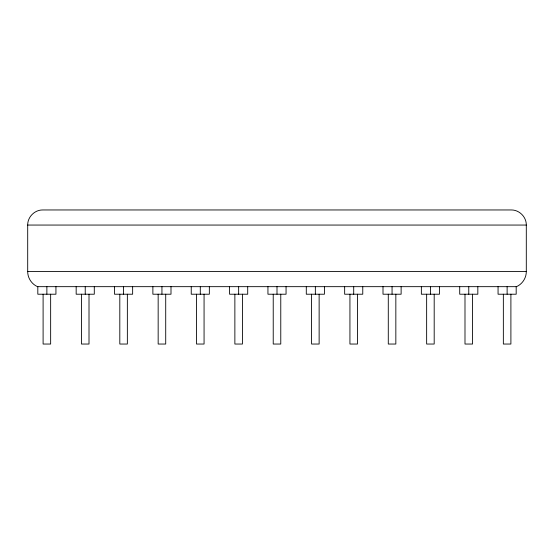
<?xml version="1.0" encoding="UTF-8"?>
<svg xmlns="http://www.w3.org/2000/svg" width="554" height="554" viewBox="0 0 554 554"><rect width="100%" height="100%" fill="white"/><g stroke="black" fill="none" stroke-linecap="round" stroke-linejoin="round"><path stroke-width="0.83" d="M526.3 271.564C526.355 277.956 522.346 284.119 516.487 286.667L37.513 286.667C31.654 284.119 27.645 277.956 27.7 271.564L27.7 225.056C27.527 216.988 34.729 209.786 42.797 209.959L511.204 209.959C519.271 209.786 526.473 216.988 526.3 225.056L526.3 271.564L27.7 271.564M27.7 225.056L526.3 225.056M516.183 286.667L516.183 294.216L498.06 294.216L498.06 286.667M510.899 294.216L510.899 344.041L503.351 344.041L503.351 294.216M507.125 286.667L507.125 294.216M477.832 286.667L477.832 294.216L459.709 294.216L459.709 286.667M472.541 294.216L472.541 344.041L464.993 344.041L464.993 294.216M468.767 286.667L468.767 294.216M439.474 286.667L439.474 294.216L421.359 294.216L421.359 286.667M434.191 294.216L434.191 344.041L426.642 344.041L426.642 294.216M430.416 286.667L430.416 294.216M401.124 286.667L401.124 294.216L383.001 294.216L383.001 286.667M395.84 294.216L395.84 344.041L388.285 344.041L388.285 294.216M392.059 286.667L392.059 294.216M362.766 286.667L362.766 294.216L344.65 294.216L344.65 286.667M357.482 294.216L357.482 344.041L349.934 344.041L349.934 294.216M353.708 286.667L353.708 294.216M324.415 286.667L324.415 294.216L306.293 294.216L306.293 286.667M319.132 294.216L319.132 344.041L311.577 344.041L311.577 294.216M315.351 286.667L315.351 294.216M286.058 286.667L286.058 294.216L267.942 294.216L267.942 286.667M280.774 294.216L280.774 344.041L273.226 344.041L273.226 294.216M277 286.667L277 294.216M247.707 286.667L247.707 294.216L229.585 294.216L229.585 286.667M242.423 294.216L242.423 344.041L234.868 344.041L234.868 294.216M238.649 286.667L238.649 294.216M209.35 286.667L209.35 294.216L191.234 294.216L191.234 286.667M204.066 294.216L204.066 344.041L196.518 344.041L196.518 294.216M200.292 286.667L200.292 294.216M170.999 286.667L170.999 294.216L152.876 294.216L152.876 286.667M165.715 294.216L165.715 344.041L158.16 344.041L158.16 294.216M161.941 286.667L161.941 294.216M132.641 286.667L132.641 294.216L114.526 294.216L114.526 286.667M127.358 294.216L127.358 344.041L119.809 344.041L119.809 294.216M123.584 286.667L123.584 294.216M94.291 286.667L94.291 294.216L76.168 294.216L76.168 286.667M89.007 294.216L89.007 344.041L81.459 344.041L81.459 294.216M85.233 286.667L85.233 294.216M55.94 286.667L55.94 294.216L37.817 294.216L37.817 286.667M50.649 294.216L50.649 344.041L43.101 344.041L43.101 294.216M46.875 286.667L46.875 294.216"/></g></svg>
